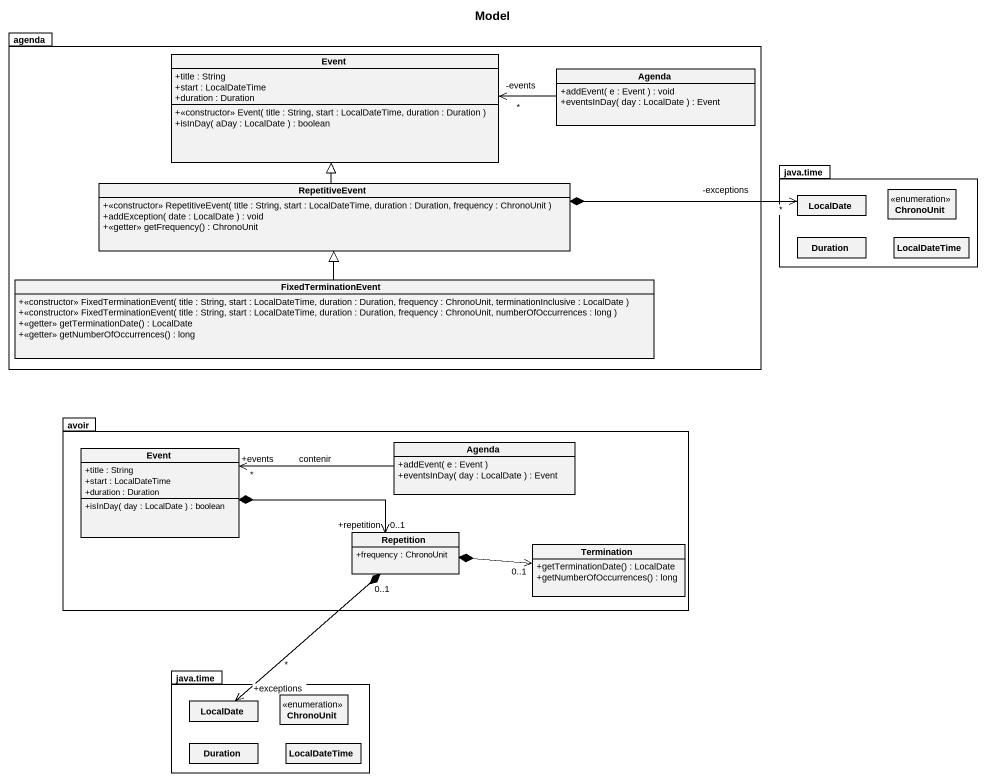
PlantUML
@startuml
title Model
hide circle
hide empty members
skinparam classAttributeIconSize 0
package agenda {
  class Event {
    +title : String
    +start : LocalDateTime
    +duration : Duration
    +<<constructor>> Event( title : String, start : LocalDateTime, duration : Duration )
    +isInDay( aDay : LocalDate ) : boolean
  }
  class Agenda {
    +addEvent( e : Event ) : void
    +eventsInDay( day : LocalDate ) : Event
  }
  class RepetitiveEvent {
    +<<constructor>> RepetitiveEvent( title : String, start : LocalDateTime, duration : Duration, frequency : ChronoUnit )
    +addException( date : LocalDate ) : void
    +<<getter>> getFrequency() : ChronoUnit
  }
  class FixedTerminationEvent {
    +<<constructor>> FixedTerminationEvent( title : String, start : LocalDateTime, duration : Duration, frequency : ChronoUnit, terminationInclusive : LocalDate )
    +<<constructor>> FixedTerminationEvent( title : String, start : LocalDateTime, duration : Duration, frequency : ChronoUnit, numberOfOccurrences : long )
    +<<getter>> getTerminationDate() : LocalDate
    +<<getter>> getNumberOfOccurrences() : long
  }
}
package "java.time" as java_time {
  class LocalDate
  enum ChronoUnit
  class Duration
  class LocalDateTime
}
package avoir {
  class "Event" as Event_2 {
    +title : String
    +start : LocalDateTime
    +duration : Duration
    +isInDay( day : LocalDate ) : boolean
  }
  class "Agenda" as Agenda_2 {
    +addEvent( e : Event )
    +eventsInDay( day : LocalDate ) : Event
  }
  class Repetition {
    +frequency : ChronoUnit
  }
  class Termination {
    +getTerminationDate() : LocalDate
    +getNumberOfOccurrences() : long
  }
}
package "java.time" as java_time_2 {
  class "LocalDate" as LocalDate_2
  enum "ChronoUnit" as ChronoUnit_2
  class "Duration" as Duration_2
  class "LocalDateTime" as LocalDateTime_2
}
Agenda -left-> "-events\n*" Event
RepetitiveEvent -up-|> Event
RepetitiveEvent *-right-> "-exceptions\n*" LocalDate
FixedTerminationEvent -up-|> RepetitiveEvent
Event_2 *-right-> "0..1\n+repetition" Repetition
Agenda_2 -left-> "+events\n*" Event_2 : contenir
Repetition *-right-> "0..1" Termination
Repetition "0..1" *--> "*\n+exceptions" LocalDate_2
@enduml
